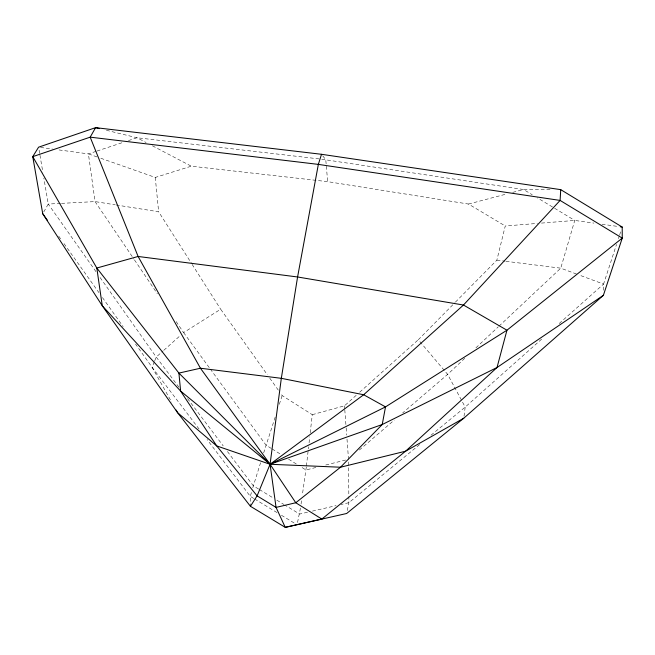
<?xml version="1.0" encoding="UTF-8"?>
<svg xmlns="http://www.w3.org/2000/svg" width="655" height="655" viewBox="0 0 655 655"><rect width="100%" height="100%" fill="white"/><g stroke="black" fill="none" stroke-linecap="round" stroke-linejoin="round"><path stroke-width="0.49" stroke-dasharray="3.27 2.46" d="M603.468 290.214L603.558 284.098L616.519 244.454M306.303 466.958L302.348 495.024M306.417 465.951L308.595 446.849M309.062 442.829L309.75 436.795M310.208 432.775L312.279 414.68L282.158 395.563L280.979 393.901M464.027 416.195L465.189 407.107L447.652 374.373L418.299 339.748L454.717 302.856M300.473 508.051L297.476 522.78M301.046 504.039L301.627 500.035M347.265 510.548L348.894 502.688L348.845 496.637M455.43 302.127L496.85 260.166L505.259 225.983L537.477 223.412M251.405 492.535L250.308 496.367L250.415 505.292M252.773 487.738L260.616 462.618M263.654 452.949L275.231 416.981M279.325 404.323L282.158 395.563M618.418 238.649L619.368 235.751M619.679 234.777L620.629 231.878M154.351 361.716L152.107 367.299L171.643 402.055M154.727 360.782L156.226 357.065L163.07 350.949M43.738 211.966L48.265 204.049L43.852 178.111M464.763 358.301L447.652 374.373L402.735 412.855M475.923 347.821L498.25 326.861M498.995 326.165L560.762 268.173L574.738 220.44L537.444 197.892M312.279 414.68L344.489 405.805L356.664 394.908M359.71 392.181L418.299 339.748M163.832 350.269L179.806 335.99M541.636 339.143L465.189 407.107L430.613 435.526M559.214 323.513L603.558 284.098L578.832 274.895M359.366 450.018L394.212 420.158M419.618 444.565L348.894 502.688L341.009 504.506M176.187 321.605L183.613 332.593L220.678 309.226L267.379 374.807M96.039 151.362L88.409 153.892L58.516 149.864M96.989 151.043L122.722 142.503M128.445 140.604L137.018 137.755L320.696 159.091M100.829 158.264L155.268 177.439L191.309 166.19L327.664 181.648L468.481 204.049L505.259 225.983M468.481 204.049L506.847 193.921M512.75 192.365L523.566 189.508L550.691 189.606M315.857 467.49L305.95 469.971L300.751 466.745M325.756 465.009L346.544 459.802M307.498 512.243L299.605 514.06L284.761 505.005M312.427 511.105L336.081 505.644M541.505 223.093L574.738 220.44L593.929 223.109M60.465 203.41L48.265 204.049L96.048 271.776M61.488 203.361L95.049 201.601L115.231 204.827M321.711 159.214L523.566 189.508L532.245 194.748M496.85 260.166L504.972 261.181M505.979 261.312L560.762 268.173L577.882 274.543M40.577 147.441L52.539 149.053M602.01 224.231L618.173 226.483M116.246 204.99L158.633 211.77L191.571 263.515M106.438 130.296L137.018 137.755L146.073 142.495M97.005 156.922L88.409 153.892L95.049 201.601L133.907 259.069M152.402 145.811L191.309 166.19M253.763 498.463L250.308 496.367L207.078 439.546M254.631 498.987L277.114 512.644M281.437 515.272L295.274 523.673M258.561 489.023L253.321 485.822L226.278 449.969M259.429 489.555L273.405 498.078M276.901 500.207L283.885 504.473M271.285 448.446L266.086 445.212L210.705 369.584M272.152 448.978L280.823 454.365M288.618 459.204L296.42 464.051M322.727 155.833L325.772 159.681L327.664 181.648M199.046 428.992L152.107 367.299L135.552 344.055M178.962 387.22L156.226 357.065L98.995 275.96M187.559 398.625L223.208 445.891M183.613 332.593L210.099 368.765M269.745 378.131L278.612 390.585M58.696 236.136L61.062 239.46M64.018 243.611L98.897 292.589M102.45 297.566L123.14 326.624M134.471 259.912L157.331 293.718M192.128 264.374L220.678 309.226M39.095 150.167L39.775 154.162M39.947 155.161L42.829 172.118M155.268 177.439L158.633 211.77M344.489 405.805L344.718 408.826M344.8 409.842L346.086 427.003M346.168 428.01L346.7 435.076M347.003 439.112L348.517 459.311L348.837 495.63"/><path stroke-width="0.98" d="M560.737 189.647L560.099 200.422L463.478 305.034L363.656 394.752L270.065 464.272L257.096 495.868L250.423 506.282L285.244 527.349L346.651 513.495L463.765 418.217L603.394 295.315L622.25 238.109L622.209 227.048L560.737 189.647L321.507 154.293L95.589 127.651L38.588 147.178L32.75 156.643L42.731 213.718L102.262 305.77L177.652 412.748L250.423 506.282M321.507 154.293L318.346 164.389L297.583 276.975L281.322 378.32L270.065 464.272L276.058 507.404L285.244 527.349L321.834 519.079L405.576 451.205L497.022 367.512L603.394 295.315M463.765 418.217L405.576 451.205L340.518 467.228L270.065 464.272L216.723 445.916L177.652 412.748L176.154 410.079M620.195 226.761L622.209 227.048M99.535 128.609L95.589 127.651L90.185 137.157L32.75 156.643L96.817 268.034L178.913 373.088L270.065 464.272L295.773 502.745L321.834 519.079M42.731 213.718L47.463 220.367M385.517 406.886L382.225 424.53L340.518 467.228L295.773 502.745L276.058 507.404L257.096 495.868L216.723 445.916L180.616 391.092L102.262 305.77L96.817 268.034L138.107 256.465L297.583 276.975L463.478 305.034L506.954 330.21L622.25 238.109L560.099 200.422L318.346 164.389L90.185 137.157L138.107 256.465L200.438 368.233L270.065 464.272L382.225 424.53L497.022 367.512L506.954 330.21L385.517 406.886L270.065 464.272L180.616 391.092L178.913 373.088L200.438 368.233L281.322 378.32L363.656 394.752L385.517 406.886"/></g></svg>
